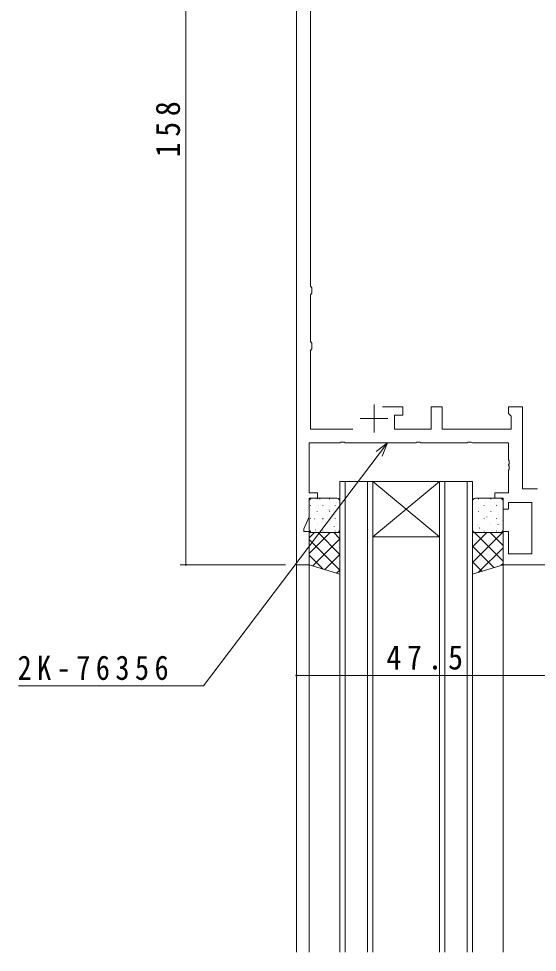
# Model space of a CAD drawing. Units: millimetres on the paper. Extents: x -420 to 373, y -297 to 267.
# Drawn here: x 4.4 to 98.1, y -190.6 to -22 of the extents above; entities that cross this region are included whole.
import ezdxf

# ---------------------------------------------------------------- set-up
doc = ezdxf.new("R2010")
doc.units = ezdxf.units.MM
for name, color, linetype, lineweight in [('0-3_YKK_11', 7, 'Continuous', 9), ('0-4_YKK_12', 2, 'Continuous', 9), ('0-5_YKK_13', 4, 'Continuous', 9), ('0-6_YKK_D', 6, 'Continuous', 9)]:
    doc.layers.add(name, color=color, linetype=linetype, lineweight=lineweight)
doc.styles.add('ＭＳ ゴシック', font='')
doc.styles.get('ＭＳ ゴシック').set_extended_font_data('MS Gothic')

msp = doc.modelspace()

# ---------------------------------------------------------------- linework, layer by layer
at = {"layer": '0-3_YKK_11'}
for p, q in [((54.567, -120.578), (54.567, 37.422)), ((57.067, 18.128), (57.067, -70.284)), ((57.067, -70.284), (57.329, -70.582)), ((57.329, -70.582), (57.329, -71.574)), ((57.329, -71.574), (57.067, -71.872)), ((57.067, -71.872), (57.067, -80.284)), ((57.067, -80.284), (57.329, -80.582)), ((57.329, -80.582), (57.329, -81.574)), ((57.329, -81.574), (57.067, -81.872)), ((57.067, -81.872), (57.067, -96.078)), ((68.567, -91.678), (68.567, -96.678)), ((70.117, -92.078), (73.767, -92.078)), ((73.767, -92.078), (73.767, -93.578)), ((78.867, -92.078), (80.867, -92.078)), ((78.867, -96.078), (78.867, -92.078)), ((80.867, -92.078), (80.867, -96.078)), ((92.867, -92.078), (95.367, -92.078)), ((92.867, -93.278), (92.867, -92.078)), ((95.367, -92.078), (95.367, -106.878)), ((66.067, -94.178), (71.067, -94.178)), ((72.267, -93.578), (72.267, -96.078)), ((73.767, -93.578), (72.267, -93.578)), ((93.167, -93.578), (92.867, -93.278)), ((93.367, -93.778), (93.167, -93.578)), ((93.367, -96.078), (93.367, -93.778)), ((57.067, -96.078), (64.713, -96.078)), ((72.267, -96.078), (78.867, -96.078)), ((80.867, -96.078), (93.367, -96.078)), ((56.867, -98.578), (56.867, -107.578)), ((62.408, -98.578), (56.867, -98.578)), ((62.592, -98.458), (62.408, -98.578)), ((63.142, -98.458), (62.592, -98.458)), ((63.325, -98.578), (63.142, -98.458)), ((76.108, -98.578), (63.325, -98.578)), ((76.292, -98.458), (76.108, -98.578)), ((76.842, -98.458), (76.292, -98.458)), ((77.025, -98.578), (76.842, -98.458)), ((85.408, -98.578), (77.025, -98.578)), ((85.592, -98.458), (85.408, -98.578)), ((86.142, -98.458), (85.592, -98.458)), ((86.325, -98.578), (86.142, -98.458)), ((92.867, -98.578), (86.325, -98.578)), ((92.867, -101.62), (92.867, -98.578)), ((92.987, -101.803), (92.867, -101.62)), ((92.867, -102.536), (92.987, -102.353)), ((92.867, -102.62), (92.867, -102.536)), ((92.987, -102.803), (92.867, -102.62)), ((92.987, -102.353), (92.987, -101.803)), ((92.987, -103.353), (92.987, -102.803)), ((92.867, -103.536), (92.987, -103.353)), ((92.867, -107.578), (92.867, -103.536)), ((56.867, -107.578), (58.367, -107.578)), ((58.367, -107.578), (58.367, -108.578)), ((90.367, -107.578), (92.867, -107.578)), ((90.367, -108.578), (90.367, -107.578)), ((95.367, -106.878), (98.067, -106.878)), ((56.867, -108.578), (56.867, -111.933)), ((58.367, -108.578), (56.867, -108.578)), ((91.867, -108.578), (90.367, -108.578)), ((91.867, -110.578), (91.867, -108.578)), ((92.867, -109.378), (92.867, -110.578)), ((97.067, -109.378), (92.867, -109.378)), ((97.067, -118.648), (97.067, -109.378)), ((92.867, -110.578), (91.867, -110.578)), ((56.867, -111.933), (55.867, -114.078)), ((55.867, -114.078), (55.867, -114.578)), ((55.867, -114.578), (56.867, -114.578)), ((56.867, -114.578), (56.867, -120.578)), ((91.867, -114.578), (92.867, -114.578)), ((91.867, -120.578), (91.867, -114.578)), ((92.867, -114.578), (92.867, -118.648)), ((92.867, -118.648), (97.067, -118.648)), ((56.867, -120.578), (54.567, -120.578)), ((102.067, -120.578), (91.867, -120.578))]:
    msp.add_line(p, q, dxfattribs=at)
at = {"layer": '0-4_YKK_12'}
for p, q in [((54.567, 150.344), (54.567, -190.578)), ((62.367, -105.578), (68.367, -105.578)), ((62.367, -190.578), (62.367, -105.578)), ((63.367, -105.578), (63.367, -190.578)), ((67.367, -190.578), (67.367, -105.578)), ((80.367, -105.578), (68.367, -115.578)), ((68.367, -105.578), (80.367, -115.578)), ((68.367, -105.578), (80.367, -105.578)), ((68.367, -105.578), (68.367, -190.578)), ((80.367, -105.578), (86.367, -105.578)), ((80.367, -190.578), (80.367, -105.578)), ((81.367, -105.578), (81.367, -190.578)), ((85.367, -190.578), (85.367, -105.578)), ((86.367, -105.578), (86.367, -190.578)), ((68.367, -115.578), (80.367, -115.578)), ((56.867, -190.578), (56.867, -120.578)), ((91.867, -190.578), (91.867, -120.578))]:
    msp.add_line(p, q, dxfattribs=at)
at = {"layer": '0-5_YKK_13'}
for p, q in [((56.867, -114.293), (56.867, -109.078)), ((57.367, -108.578), (61.867, -108.578)), ((58.293, -108.727), (58.293, -108.689)), ((58.745, -108.744), (58.787, -108.681)), ((60.535, -108.727), (60.535, -108.689)), ((62.367, -109.078), (62.367, -114.293)), ((86.367, -109.078), (86.367, -114.293)), ((91.367, -108.578), (86.867, -108.578)), ((87.445, -108.727), (87.445, -108.689)), ((88.684, -109.272), (88.686, -109.265)), ((89.688, -108.727), (89.688, -108.689)), ((91.867, -114.293), (91.867, -109.078)), ((57.082, -109.938), (57.082, -109.9)), ((58.293, -111.007), (58.293, -110.969)), ((58.604, -109.976), (58.607, -109.969)), ((59.324, -109.938), (59.324, -109.9)), ((60.476, -110.708), (60.478, -110.701)), ((60.535, -111.007), (60.535, -110.969)), ((61.567, -109.938), (61.567, -109.9)), ((87.445, -111.007), (87.445, -110.969)), ((88.477, -109.938), (88.477, -109.9)), ((89.688, -111.007), (89.688, -110.969)), ((90.655, -109.721), (90.658, -109.714)), ((90.719, -109.938), (90.719, -109.9)), ((57.082, -112.218), (57.082, -112.18)), ((57.776, -112.316), (57.778, -112.309)), ((59.3, -112.346), (59.341, -112.283)), ((59.324, -112.218), (59.324, -112.18)), ((59.747, -112.765), (59.75, -112.758)), ((61.567, -112.218), (61.567, -112.18)), ((87.955, -111.33), (87.958, -111.323)), ((88.477, -112.218), (88.477, -112.18)), ((88.915, -111.995), (88.957, -111.932)), ((89.914, -111.814), (89.917, -111.807)), ((90.719, -112.218), (90.719, -112.18)), ((91.786, -112.546), (91.788, -112.539)), ((57.047, -114.373), (57.05, -114.366)), ((57.082, -114.498), (57.082, -114.46)), ((57.965, -114.363), (58.006, -114.3)), ((58.293, -113.287), (58.293, -113.249)), ((59.324, -114.498), (59.324, -114.46)), ((60.535, -113.287), (60.535, -113.249)), ((61.342, -113.7), (61.383, -113.637)), ((61.567, -114.498), (61.567, -114.46)), ((61.707, -113.25), (61.709, -113.243)), ((87.214, -113.422), (87.217, -113.415)), ((87.445, -113.287), (87.445, -113.249)), ((87.58, -114.012), (87.622, -113.949)), ((88.477, -114.498), (88.477, -114.46)), ((89.086, -114.154), (89.088, -114.147)), ((89.688, -113.287), (89.688, -113.249)), ((90.719, -114.498), (90.719, -114.46)), ((90.958, -113.349), (90.999, -113.286)), ((91.057, -114.603), (91.06, -114.596)), ((56.867, -114.793), (62.367, -114.793)), ((56.867, -120.578), (56.867, -114.793)), ((56.867, -118.577), (60.65, -114.793)), ((56.867, -115.749), (57.822, -114.793)), ((56.867, -116.043), (62.367, -121.543)), ((61.867, -114.793), (57.367, -114.793)), ((57.496, -120.776), (62.367, -115.905)), ((58.445, -114.793), (62.367, -118.715)), ((61.273, -114.793), (62.367, -115.886)), ((62.367, -114.793), (62.367, -122.312)), ((86.367, -114.793), (86.367, -122.312)), ((91.867, -114.793), (86.367, -114.793)), ((86.367, -120.19), (91.763, -114.793)), ((86.367, -117.361), (88.935, -114.793)), ((86.729, -114.793), (91.867, -119.93)), ((86.867, -114.793), (91.367, -114.793)), ((89.558, -114.793), (91.867, -117.102)), ((91.867, -120.578), (91.867, -114.793)), ((86.367, -117.259), (90.208, -121.101)), ((87.398, -121.986), (91.867, -117.518)), ((56.867, -118.871), (59.359, -121.363)), ((59.646, -121.454), (62.367, -118.734)), ((62.367, -122.312), (56.867, -120.578)), ((86.367, -120.087), (88.058, -121.778)), ((86.367, -122.312), (91.867, -120.578)), ((91.529, -120.684), (91.867, -120.347)), ((61.797, -122.132), (62.367, -121.562))]:
    msp.add_line(p, q, dxfattribs=at)
for centre, start, end in [((57.367, -109.078), 90, 180), ((61.867, -109.078), 0, 90), ((86.867, -109.078), 90, 180), ((91.367, -109.078), 0, 90), ((57.367, -114.293), 179.99998, 270), ((61.867, -114.293), 270, 0), ((86.867, -114.293), 180, 270), ((91.367, -114.293), 269.99998, 359.99998)]:
    msp.add_arc(centre, 0.5, start, end, dxfattribs=at)
at = {"layer": '0-6_YKK_D'}
for p, q in [((34.567, -120.578), (34.567, 37.422)), ((68.963, -100.165), (71.007, -98.578)), ((71.007, -98.578), (69.497, -100.57)), ((71.007, -98.578), (70.031, -100.975)), ((69.497, -100.57), (37.74, -142.448)), ((52.567, -120.578), (33.567, -120.578)), ((54.567, -122.578), (54.567, -141.578)), ((54.567, -140.578), (102.067, -140.578)), ((37.74, -142.448), (4.36, -142.448))]:
    msp.add_line(p, q, dxfattribs=at)
for centre, start, end in [((34.567, -120.578), 90, 270), ((34.567, -120.578), 270, 90), ((54.567, -140.578), 0, 180), ((54.567, -140.578), 180, 0)]:
    msp.add_arc(centre, 0.106, start, end, dxfattribs=at)

# ---------------------------------------------------------------- texts
at = {"layer": '0-6_YKK_D', "color": 3, "insert": (33.567, -47.018), "char_height": 4.399, "attachment_point": 7, "rotation": 90, "style": 'ＭＳ ゴシック'}
msp.add_mtext('\\T1.38;\\W0.9;158', dxfattribs=at)
at = {"layer": '0-6_YKK_D', "color": 3, "char_height": 4.399, "attachment_point": 7, "style": 'ＭＳ ゴシック'}
for s, insert in [('\\T1.38;\\W0.9;47.5', (70.797, -139.578)), ('\\T1.39;\\W0.85;2K-76356', (4.16, -141.448))]:
    msp.add_mtext(s, dxfattribs=dict(at, insert=insert))

doc.saveas('drawing.dxf')
